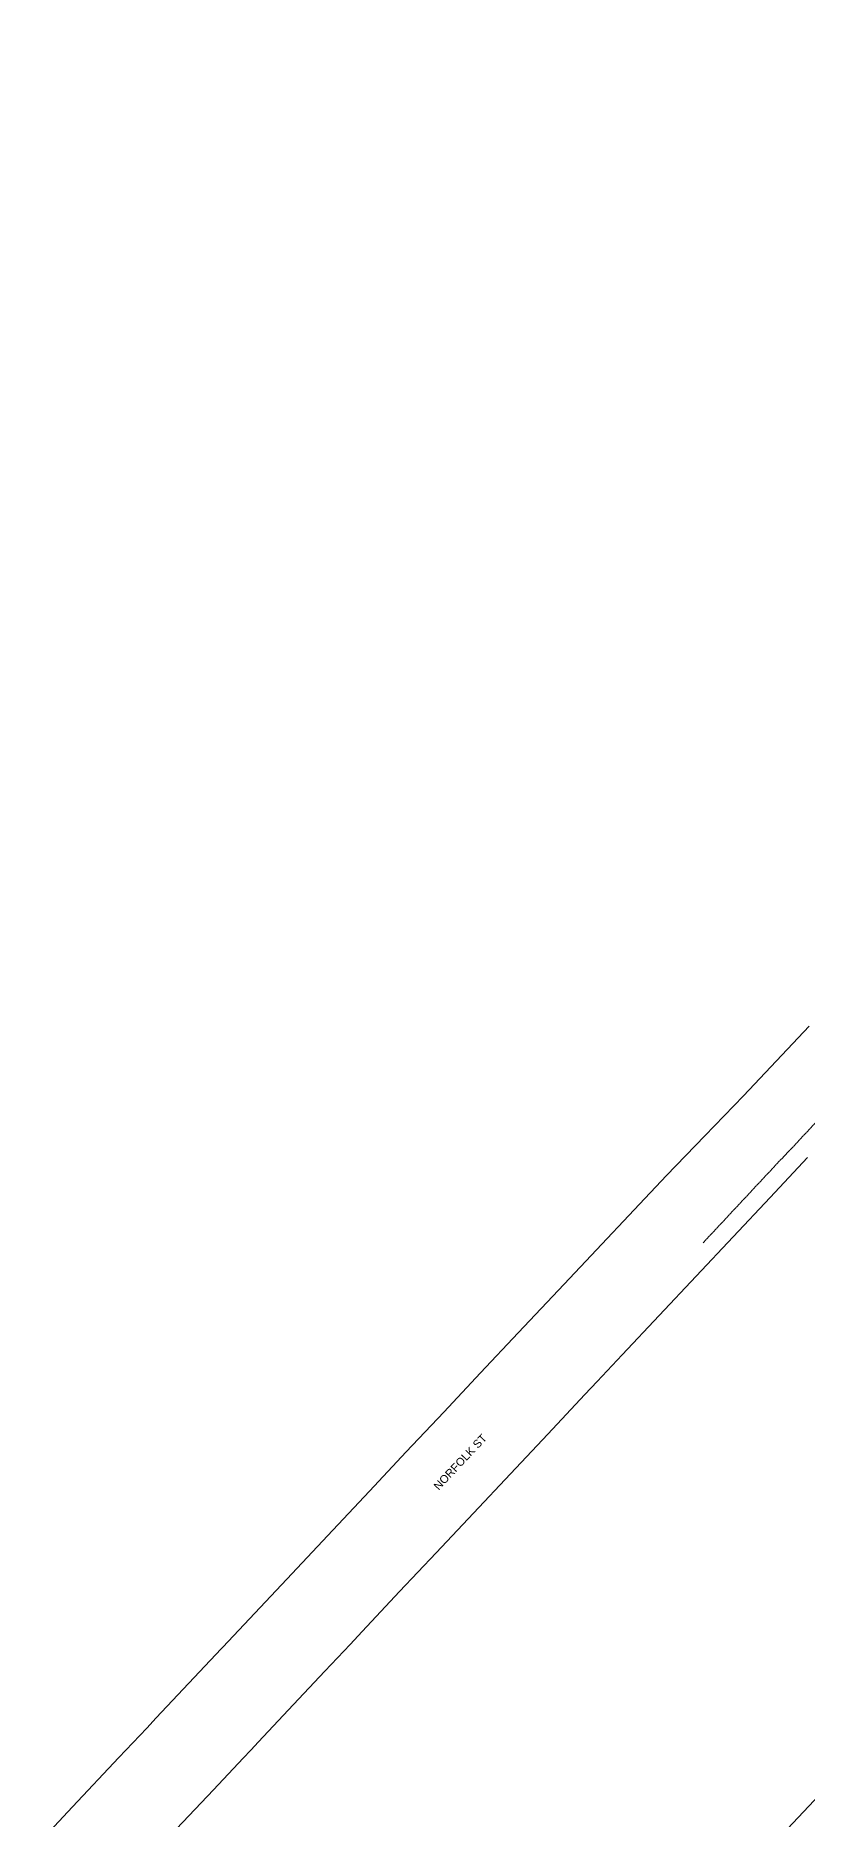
# Model space of a CAD drawing. Header units: metres. Extents: x 305195 to 309187, y 6261447 to 6263623.
# Drawn here: x 305239.1 to 305412.5, y 6261980.2 to 6262381.5 of the extents above; entities that cross this region are included whole.
import ezdxf

# ---------------------------------------------------------------- set-up
doc = ezdxf.new("R2010")
doc.units = ezdxf.units.M
doc.linetypes.add('Cable Exist OH', pattern=[1, 1, 0])
doc.layers.add('A_NEW', color=51, linetype='Continuous', lineweight=9)
doc.layers.add('Cadastre Roads_SP_EXT', color=9, linetype='Continuous', lineweight=5)
doc.layers.add('Mains_HV_EXT', color=7, linetype='Continuous')
doc.layers.add('st_new', color=9, linetype='Continuous')
doc.styles.get("Standard").update_dxf_attribs({"font": 'arial.ttf'})

# ---------------------------------------------------------------- blocks, each defined once
blk = doc.blocks.new('AREA41_NEW')
at = {"layer": 'A_NEW'}
h = blk.add_hatch(dxfattribs=at)
h.set_pattern_fill('FP_125', color=256, style=0, pattern_type=2)
h.set_pattern_definition([(270, (118058.6, 68093.75), (300, 2e-14), [])])
h.paths.add_polyline_path([(73837, 67722), (73837, 68465), (73807, 68465), (73807, 67722)], flags=0)
h = blk.add_hatch(dxfattribs=at)
h.set_pattern_fill('FP_125', color=256, style=0, pattern_type=2)
h.set_pattern_definition([(270, (123193.6, 68093.75), (300, 2e-14), [])])
h.paths.add_polyline_path([(78972, 67722), (78972, 68465), (78942, 68465), (78942, 67722)], flags=0)
h = blk.add_hatch(dxfattribs=at)
h.set_pattern_fill('FP_101', color=256, angle=180, style=0, pattern_type=2)
h.set_pattern_definition([(270, (54970, 68105), (300, -6e-14), [])])
h.paths.add_polyline_path([(99192, 68505), (99192, 67705), (99222, 67705), (99222, 68505)], flags=0)
h = blk.add_hatch(dxfattribs=at)
h.set_pattern_fill('FP_101', color=256, angle=90, style=0, pattern_type=2)
h.set_pattern_definition([(180, (103212.98, 113256.8), (-4e-14, -300), [])])
h.paths.add_polyline_path([(103613, 69035), (102813, 69035), (102813, 69005), (103613, 69005)], flags=0)
h = blk.add_hatch(dxfattribs=at)
h.set_pattern_fill('FP_101', color=256, style=0, pattern_type=2)
h.set_pattern_definition([(90, (148724.78, 68025), (-300, 2e-14), [])])
h.paths.add_polyline_path([(104503, 67625), (104503, 68425), (104473, 68425), (104473, 67625)], flags=0)
h = blk.add_hatch(dxfattribs=at)
h.set_pattern_fill('FP_114', color=256, style=0, pattern_type=2)
h.set_pattern_definition([(90, (195003.6, 67442.56), (-300, 2e-14), [])])
h.paths.add_polyline_path([(150752, 66740), (150782, 66740), (150782, 68145), (150752, 68145)], flags=0)
h = blk.add_hatch(dxfattribs=at)
h.set_pattern_fill('FP_122', color=256, style=0, pattern_type=2)
h.set_pattern_definition([(270, (135206.1, 62332.5), (300, 2e-14), [])])
h.paths.add_polyline_path([(90984, 61817), (90984, 62847), (90954, 62847), (90954, 61817)], flags=0)
h = blk.add_hatch(dxfattribs=at)
h.set_pattern_fill('FP_113', color=256, style=0, pattern_type=2)
h.set_pattern_definition([(270, (195061.1, 63600), (300, 2e-14), [])])
h.paths.add_polyline_path([(150839, 63100), (150839, 64100), (150809, 64100), (150809, 63100)], flags=0)
h = blk.add_hatch(dxfattribs=at)
h.set_pattern_fill('FP_8', color=256, style=0, pattern_type=2)
h.set_pattern_definition([(270, (95618.6, 55185), (300, 2e-14), [])])
h.paths.add_polyline_path([(51367, 54585), (51397, 54585), (51397, 55785), (51367, 55785), (51367, 54893)], flags=0)
h = blk.add_hatch(dxfattribs=at)
h.set_pattern_fill('FP_10', color=256, style=0, pattern_type=2)
h.set_pattern_definition([(270, (94368.6, 29055), (300, 2e-14), [])])
h.paths.add_polyline_path([(50147, 29536), (50147, 29632), (50117, 29632), (50117, 29536)], flags=0)
h = blk.add_hatch(dxfattribs=at)
h.set_pattern_fill('FP_128', color=256, style=0, pattern_type=2)
h.set_pattern_definition([(270, (86453.6, 27405), (300, 2e-14), [])])
h.paths.add_polyline_path([(42232, 26850), (42232, 27960), (42202, 27960), (42202, 26850)], flags=0)
h = blk.add_hatch(dxfattribs=at)
h.set_pattern_fill('FP_127', color=256, style=0, pattern_type=2)
h.set_pattern_definition([(270, (86483.6, 24227.5), (300, 2e-14), [])])
h.paths.add_polyline_path([(42232, 23705), (42262, 23705), (42262, 24750), (42232, 24750), (42232, 24037)], flags=0)
h = blk.add_hatch(dxfattribs=at)
h.set_pattern_fill('FP_127', color=256, style=0, pattern_type=2)
h.set_pattern_definition([(270, (86453.6, 18287.4), (300, 2e-14), [])])
h.paths.add_polyline_path([(42202, 17765), (42232, 17765), (42232, 18810), (42202, 18810), (42202, 18097)], flags=0)
h = blk.add_hatch(dxfattribs=at)
h.set_pattern_fill('FP_8', color=256, angle=90, style=0, pattern_type=2)
h.set_pattern_definition([(360, (92693.75, 54646.36), (5e-13, 300), [])])
h.paths.add_polyline_path([(93294, 10395), (93294, 10425), (92094, 10425), (92094, 10395), (92985, 10395)], flags=0)

msp = doc.modelspace()

# ---------------------------------------------------------------- linework, layer by layer
at = {"layer": 'Cadastre Roads_SP_EXT', "linetype": 'Continuous'}
for points in [[(305412.91, 6262158.68), (305398.13, 6262142.97), (305389.45, 6262134), (305380.82, 6262125.08), (305357.86, 6262100.65), (305347.54, 6262089.67), (305339.07, 6262080.67), (305330.8, 6262071.84), (305322.38, 6262062.91), (305314.12, 6262054.1), (305305.85, 6262045.28), (305295.51, 6262034.28), (305281.15, 6262018.99), (305280.78, 6262018.61), (305266.17, 6262003.04), (305264.04, 6262000.78), (305257.79, 6261994.13), (305247.37, 6261983.05), (305239.08, 6261974.22)], [(305270.75, 6261978.07), (305279.01, 6261986.86), (305285.72, 6261993.99), (305287.43, 6261995.82), (305289.14, 6261997.64), (305295.85, 6262004.78), (305304.06, 6262013.54), (305309.72, 6262019.58), (305312.43, 6262022.46), (305320.88, 6262031.47), (305329.1, 6262040.21), (305337.44, 6262049.09), (305345.8, 6262057.99), (305354.15, 6262066.9), (305362.5, 6262075.79), (305365.24, 6262078.71), (305370.91, 6262084.73), (305379.21, 6262093.58), (305387.53, 6262102.44), (305395.86, 6262111.31), (305404.13, 6262120.1), (305412.58, 6262129.11)], [(305418.74, 6261989.52), (305410.44, 6261980.66), (305402.07, 6261971.75)]]:
    msp.add_lwpolyline(points, dxfattribs=at)
at = {"layer": 'Mains_HV_EXT', "linetype": 'Cable Exist OH'}
msp.add_line((305389.07, 6262109.94), (305420.23, 6262143.23), dxfattribs=at)

# ---------------------------------------------------------------- block references
at = {"layer": 'st_new', "xscale": 0.001, "yscale": 0.001, "zscale": 0.001, "rotation": 114.287395235026}
msp.add_blockref('AREA41_NEW', (305445.97, 6262269.94), dxfattribs=at)

# ---------------------------------------------------------------- texts
at = {"layer": 'Cadastre Roads_SP_EXT'}
msp.add_text('NORFOLK ST', height=1.8, rotation=46.791, dxfattribs=at).set_placement((305329.64, 6262054.15))

doc.saveas('drawing.dxf')
